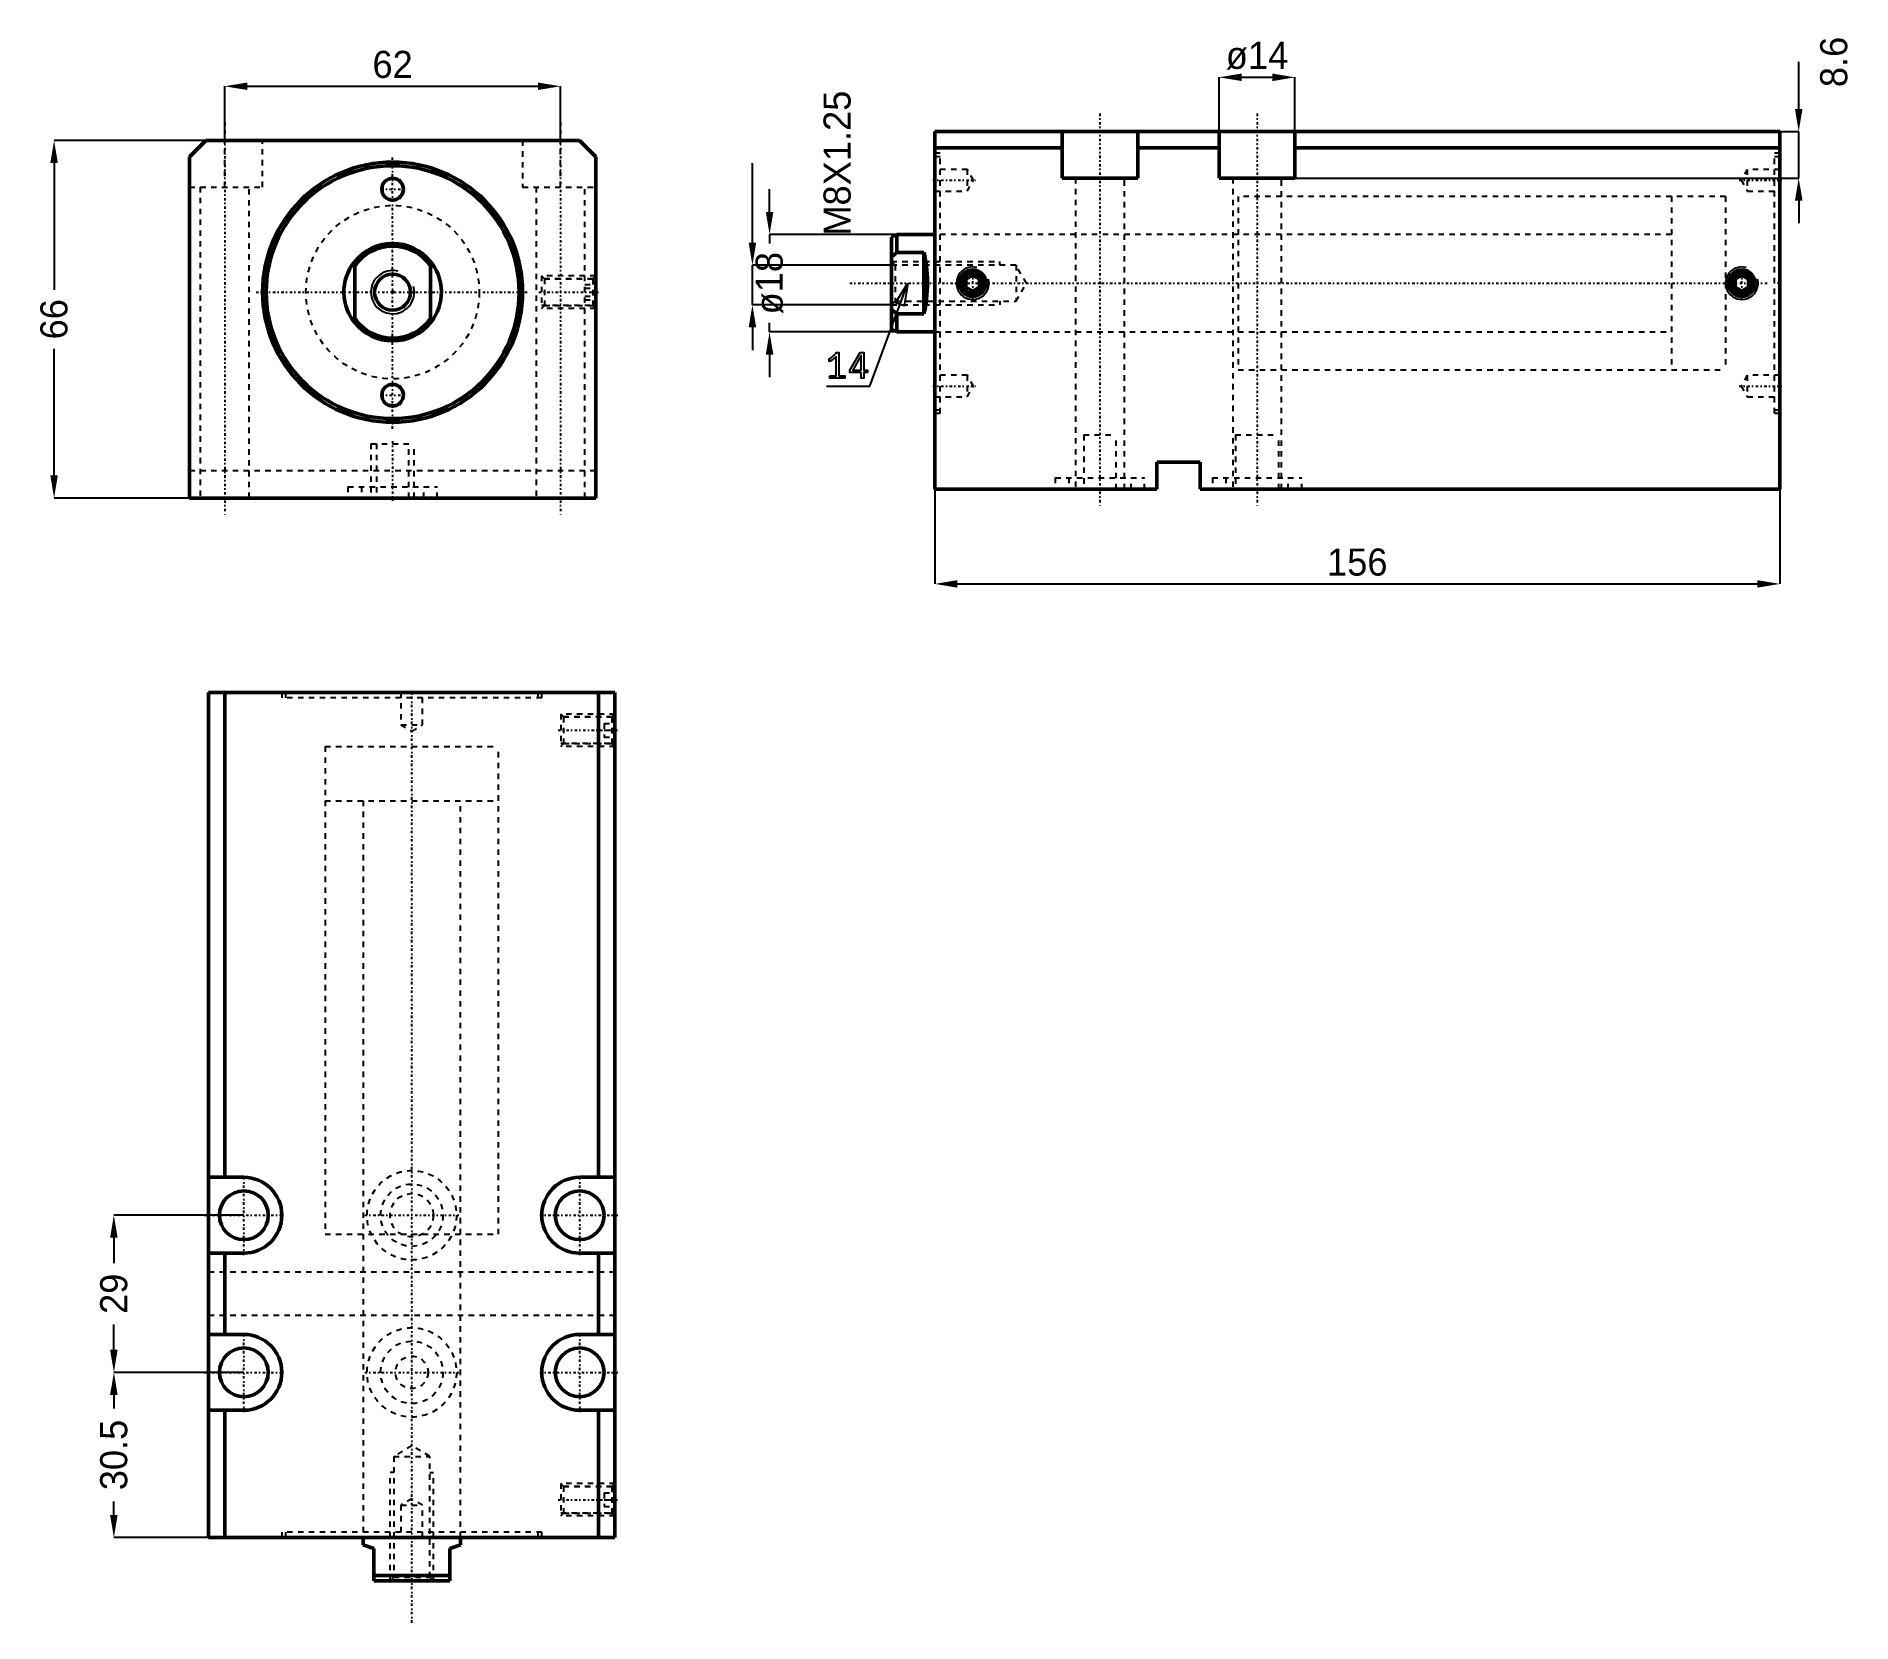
# Model space of a CAD drawing. Header units: millimetres. Extents: x -66 to 269, y -246 to 47.
import ezdxf

# ---------------------------------------------------------------- set-up
doc = ezdxf.new("R2010")
doc.units = ezdxf.units.MM
doc.linetypes.add('Center', pattern=[1.5, 0.45, -0.5, 0.05, -0.5])
doc.linetypes.add('Dashed', pattern=[2, 1, -1])
for name, color, linetype, lineweight in [('2d ConnectionPoints', 7, 'Continuous', 50), ('AM_0', 7, 'Continuous', 50), ('AM_5', 3, 'Continuous', 25), ('AM_7', 7, 'Center', 25), ('AM_9', 6, 'Dashed', 25)]:
    doc.layers.add(name, color=color, linetype=linetype, lineweight=lineweight)
doc.dimstyles.new('ISO-25', dxfattribs={"dimtxt": 2.5, "dimasz": 2.5, "dimexe": 1.25, "dimexo": 0.625, "dimtad": 1, "dimtxsty": 'Standard', "dimcen": 2.5, "dimadec": 0, "dimazin": 0, "dimtfac": 1, "dimtmove": 0, "dimatfit": 3, "dimfxl": 0, "dimarcsym": 0})

# ---------------------------------------------------------------- blocks, each defined once
blk = doc.blocks.new('1_JECX_MF_INLA_32_80_0_rod__0_in_JECX_MF_160_INLA_32_80_0__0')
at = {"layer": 'AM_0'}
for p, q in [((-7, -5.66), (-7, 5.66)), ((7, 5.66), (7, -5.66))]:
    blk.add_line(p, q, dxfattribs=at)
for points in [[(-7, 5.66), (-7.47, 5.03), (-7.88, 4.36), (-8.23, 3.65), (-8.51, 2.92), (-8.73, 2.17), (-8.89, 1.4), (-8.98, 0.62), (-9, -0.17), (-8.95, -0.95), (-8.83, -1.73), (-8.65, -2.49), (-8.4, -3.23), (-8.09, -3.95), (-7.71, -4.64), (-7.28, -5.3), (-7, -5.66)], [(7, -5.66), (7.47, -5.03), (7.88, -4.36), (8.23, -3.65), (8.51, -2.92), (8.73, -2.17), (8.89, -1.4), (8.98, -0.62), (9, 0.17), (8.95, 0.95), (8.83, 1.73), (8.65, 2.49), (8.4, 3.23), (8.09, 3.95), (7.71, 4.64), (7.28, 5.3), (7, 5.66)]]:
    blk.add_lwpolyline(points, dxfattribs=at)
blk.add_circle((0, 0), 3.32, dxfattribs=at)
for radius, start, end in [(9, 38.9424, 141.0576), (8.5, 34.5603, 145.4397), (8.5, 214.5603, 325.4397), (9, 218.9424, 321.0576)]:
    blk.add_arc((0, 0), radius, start, end, dxfattribs=at)
at = {"layer": 'AM_5'}
blk.add_arc((0, 0), 4, 75, 15, dxfattribs=at)
blk = doc.blocks.new('2_JECX_MF_EXLA_32_80_0_body__0_in_JECX_MF_160_INLA_32_80_0__0')
at = {"layer": 'AM_0'}
for p, q in [((-34.5, 28), (-37.5, 25)), ((34.5, 28), (-34.5, 28)), ((37.5, 25), (34.5, 28)), ((-37.5, 25), (-37.5, -38)), ((37.5, -38), (37.5, 25)), ((-37.5, -38), (37.5, -38))]:
    blk.add_line(p, q, dxfattribs=at)
for centre, radius in [((0, 0), 24), ((0, 0), 23.34), ((0, 19), 2), ((0, -19), 2)]:
    blk.add_circle(centre, radius, dxfattribs=at)
at = {"layer": 'AM_5', "linetype": 'Dashed'}
for p, q in [((37.5, 3), (27.5, 3)), ((37.5, -3), (27.5, -3))]:
    blk.add_line(p, q, dxfattribs=at)
at = {"layer": 'AM_7'}
for p, q in [((-31, 31.3), (-31, -41.3)), ((31, 31.3), (31, -41.3)), ((0, -25.2), (0, 25.2)), ((-2.1, 19), (2.1, 19)), ((-25.2, 0), (25.2, 0)), ((27, 0), (38, 0)), ((-2.1, -19), (2.1, -19)), ((0, -27.5), (0, -38.5))]:
    blk.add_line(p, q, dxfattribs=at)
at = {"layer": 'AM_9'}
for p, q in [((-31, 19.4), (-31, 28)), ((-24, 19.4), (-24, 28)), ((24, 28), (24, 19.4)), ((31, 19.4), (31, 28)), ((-37.5, 19.4), (-24, 19.4)), ((-35.5, 19.4), (-35.5, -38)), ((-26.5, -38), (-26.5, 19.4)), ((24, 19.4), (37.5, 19.4)), ((26.5, 19.4), (26.5, -38)), ((35.5, -38), (35.5, 19.4)), ((28.04, 2.46), (27.5, 3)), ((27.5, 3), (27.5, -3)), ((37, 2.4), (27.5, 2.4)), ((36.96, 2.46), (28.04, 2.46)), ((28.04, 2.46), (28.04, -2.46)), ((35.5, 1.44), (37.5, 1.44)), ((35.5, 0.72), (37.5, 0.72)), ((37.5, 3), (36.96, 2.46)), ((36.96, 2.46), (36.96, -2.46)), ((37.5, 1.9), (37, 2.4)), ((37, 2.4), (37, -2.4)), ((27.5, -2.4), (37, -2.4)), ((27.5, -3), (28.04, -2.46)), ((28.04, -2.46), (36.96, -2.46)), ((35.5, -0.72), (37.5, -0.72)), ((35.5, -1.44), (37.5, -1.44)), ((36.96, -2.46), (37.5, -3)), ((37, -2.4), (37.5, -1.9)), ((-4, -28), (4, -28)), ((-4, -28), (-4, -38)), ((-3, -28), (-3, -38)), ((3, -38), (3, -28)), ((4, -38), (4, -28)), ((37.5, -33), (-37.5, -33)), ((-8.25, -35.9), (8.25, -35.9)), ((-8.25, -35.9), (-8.25, -38)), ((-5.75, -35.9), (-5.75, -38)), ((5.75, -38), (5.75, -35.9)), ((8.25, -38), (8.25, -35.9))]:
    blk.add_line(p, q, dxfattribs=at)
blk.add_circle((0, 0), 16, dxfattribs=at)
blk = doc.blocks.new('*D3')
at = {"layer": 'AM_5', "color": 0, "lineweight": -2}
for p, q in [((-31, 28), (-31, 38)), ((-26.83, 38), (26.83, 38)), ((31, 28), (31, 38))]:
    blk.add_line(p, q, dxfattribs=at)
at = {"layer": 'AM_5', "color": 0}
for points in [[(-26.83, 38.69), (-26.83, 37.31), (-31, 38)], [(26.83, 37.31), (26.83, 38.69), (31, 38)]]:
    blk.add_solid(points, dxfattribs=at)
at = {"layer": 'Defpoints', "color": 0}
for p in [(31, 38), (-31, 28), (31, 28)]:
    blk.add_point(p, dxfattribs=at)
at = {"layer": 'AM_5', "color": 0, "insert": (0, 42), "char_height": 5, "attachment_point": 5}
blk.add_mtext('62', dxfattribs=at)
blk = doc.blocks.new('*D4')
at = {"layer": 'AM_5', "color": 0, "lineweight": -2}
for p, q in [((-34.5, 28), (-62.5, 28)), ((-62.5, 23.83), (-62.5, 0.43)), ((-62.5, -33.83), (-62.5, -10.43)), ((-37.5, -38), (-62.5, -38))]:
    blk.add_line(p, q, dxfattribs=at)
at = {"layer": 'AM_5', "color": 0}
for points in [[(-61.81, 23.83), (-63.19, 23.83), (-62.5, 28)], [(-63.19, -33.83), (-61.81, -33.83), (-62.5, -38)]]:
    blk.add_solid(points, dxfattribs=at)
at = {"layer": 'Defpoints', "color": 0}
for p in [(-34.5, 28), (-62.5, -38), (-37.5, -38)]:
    blk.add_point(p, dxfattribs=at)
at = {"layer": 'AM_5', "color": 0, "insert": (-62.5, -5), "char_height": 5, "attachment_point": 5, "rotation": 90}
blk.add_mtext('66', dxfattribs=at)
blk = doc.blocks.new('1_JECX_MF_INLA_32_80_0_rod__0_in_JECX_MF_160_INLA_32_80_0__4')
at = {"layer": 'AM_0'}
for p, q in [((-9, 0), (-9, -1.35)), ((9, -1.35), (9, 0)), ((-7, -2), (-9, -1.35)), ((-7, -8), (-7, -2)), ((9, -1.35), (7, -2)), ((7, -2), (7, -8)), ((-7, -7), (7, -7)), ((-7, -8), (7, -8))]:
    blk.add_line(p, q, dxfattribs=at)
at = {"layer": 'AM_5', "linetype": 'Dashed'}
for p, q in [((-4, -8), (-4, 12)), ((-3.32, 12), (-4, 12)), ((3.32, 12), (4, 12)), ((4, -8), (4, 12))]:
    blk.add_line(p, q, dxfattribs=at)
at = {"layer": 'AM_9'}
for p, q in [((-16, 146), (16, 146)), ((-16, 146), (-16, 136)), ((16, 136), (16, 146)), ((-16, 136), (16, 136)), ((-9, 136), (-9, 0)), ((9, 0), (9, 136)), ((0, 16.92), (-3.32, 15)), ((3.32, 15), (0, 16.92)), ((-3.32, 15), (3.32, 15)), ((-3.32, 15), (-3.32, -7.32)), ((3.32, -7.32), (3.32, 15)), ((-3.32, -7.32), (-4, -8)), ((-3.32, -7.32), (3.32, -7.32)), ((4, -8), (3.32, -7.32))]:
    blk.add_line(p, q, dxfattribs=at)
blk = doc.blocks.new('2_JECX_MF_EXLA_32_80_0_body__0_in_JECX_MF_160_INLA_32_80_0__4')
at = {"layer": 'AM_0'}
for p, q in [((37.5, 156), (-37.5, 156)), ((-37.5, 156), (-37.5, 0)), ((-34.5, 156), (-34.5, 66.5)), ((34.5, 156), (34.5, 66.5)), ((37.5, 156), (37.5, 0)), ((-31, 66.5), (-37.5, 66.5)), ((37.5, 66.5), (31, 66.5)), ((-37.5, 52.5), (-31, 52.5)), ((-34.5, 52.5), (-34.5, 37.5)), ((31, 52.5), (37.5, 52.5)), ((34.5, 52.5), (34.5, 37.5)), ((-31, 37.5), (-37.5, 37.5)), ((37.5, 37.5), (31, 37.5)), ((-37.5, 23.5), (-31, 23.5)), ((-34.5, 23.5), (-34.5, 0)), ((31, 23.5), (37.5, 23.5)), ((34.5, 23.5), (34.5, 0)), ((37.5, 0), (-37.5, 0))]:
    blk.add_line(p, q, dxfattribs=at)
for centre in [(-31, 59.5), (31, 59.5), (-31, 30.5), (31, 30.5)]:
    blk.add_circle(centre, 4.5, dxfattribs=at)
for centre, start, end in [((-31, 59.5), 270, 90), ((31, 59.5), 90, 270), ((-31, 30.5), 270, 90), ((31, 30.5), 90, 270)]:
    blk.add_arc(centre, 7, start, end, dxfattribs=at)
at = {"layer": 'AM_5', "linetype": 'Dashed'}
for p, q in [((37.5, 152), (27.5, 152)), ((37.5, 146), (27.5, 146)), ((37.5, 10), (27.5, 10)), ((37.5, 4), (27.5, 4))]:
    blk.add_line(p, q, dxfattribs=at)
at = {"layer": 'AM_7'}
for p, q in [((0, -15.7), (0, 156.3577)), ((27, 149), (38, 149)), ((-31, 52.15), (-31, 66.85)), ((31, 52.15), (31, 66.85)), ((-38.35, 59.5), (-23.65, 59.5)), ((-8.6625, 59.5), (8.6625, 59.5)), ((23.65, 59.5), (38.35, 59.5)), ((-31, 23.15), (-31, 37.85)), ((31, 23.15), (31, 37.85)), ((-38.35, 30.5), (-23.65, 30.5)), ((-8.6625, 30.5), (8.6625, 30.5)), ((23.65, 30.5), (38.35, 30.5)), ((27, 7), (38, 7))]:
    blk.add_line(p, q, dxfattribs=at)
at = {"layer": 'AM_9'}
for p, q in [((-24, 156), (-24, 155)), ((24, 155), (-24, 155)), ((-23.34, 156), (-23.34, 155)), ((-2, 156), (-2, 150)), ((2, 150), (2, 156)), ((23.34, 155), (23.34, 156)), ((24, 155), (24, 156)), ((27.5, 152), (27.5, 146)), ((28.0415, 151.4585), (27.5, 152)), ((37, 151.4), (27.5, 151.4)), ((36.9585, 151.4585), (28.0415, 151.4585)), ((28.0415, 151.4585), (28.0415, 146.5415)), ((37.5, 152), (36.9585, 151.4585)), ((36.9585, 151.4585), (36.9585, 146.5415)), ((37.5, 150.9), (37, 151.4)), ((37, 151.4), (37, 146.6)), ((-2, 150), (0, 148.8453)), ((-2, 150), (2, 150)), ((0, 148.8453), (2, 150)), ((35.5, 150.25), (37.5, 150.25)), ((35.5, 150.25), (35.5, 147.75)), ((35.5, 149), (37.5, 149)), ((35.5, 147.75), (37.5, 147.75)), ((-16, 146), (16, 146)), ((-16, 146), (-16, 56)), ((16, 56), (16, 146)), ((27.5, 146.6), (37, 146.6)), ((27.5, 146), (28.0415, 146.5415)), ((28.0415, 146.5415), (36.9585, 146.5415)), ((36.9585, 146.5415), (37.5, 146)), ((37, 146.6), (37.5, 147.1)), ((-16, 56), (16, 56)), ((-9, 56), (-9, 0)), ((9, 0), (9, 56)), ((37.5, 49), (-37.5, 49)), ((37.5, 41), (-37.5, 41)), ((0, 7.1547), (-2, 6)), ((2, 6), (0, 7.1547)), ((27.5, 10), (27.5, 4)), ((28.0415, 9.4585), (27.5, 10)), ((37, 9.4), (27.5, 9.4)), ((36.9585, 9.4585), (28.0415, 9.4585)), ((28.0415, 9.4585), (28.0415, 4.5415)), ((35.5, 8.25), (37.5, 8.25)), ((35.5, 8.25), (35.5, 5.75)), ((35.5, 7), (37.5, 7)), ((37.5, 10), (36.9585, 9.4585)), ((36.9585, 9.4585), (36.9585, 4.5415)), ((37.5, 8.9), (37, 9.4)), ((37, 9.4), (37, 4.6)), ((-2, 6), (2, 6)), ((-2, 6), (-2, 0)), ((2, 0), (2, 6)), ((27.5, 4.6), (37, 4.6)), ((27.5, 4), (28.0415, 4.5415)), ((28.0415, 4.5415), (36.9585, 4.5415)), ((35.5, 5.75), (37.5, 5.75)), ((36.9585, 4.5415), (37.5, 4)), ((37, 4.6), (37.5, 5.1)), ((24, 1), (-24, 1)), ((-24, 1), (-24, 0)), ((-23.34, 1), (-23.34, 0)), ((23.34, 0), (23.34, 1)), ((24, 0), (24, 1))]:
    blk.add_line(p, q, dxfattribs=at)
for centre, radius in [((0, 59.5), 8.25), ((0, 59.5), 5.75), ((0, 59.5), 4), ((0, 30.5), 8.25), ((0, 30.5), 5.75), ((0, 30.5), 3)]:
    blk.add_circle(centre, radius, dxfattribs=at)
blk = doc.blocks.new('*D10')
at = {"layer": 'AM_5', "color": 0, "lineweight": -2}
for p, q in [((-27.46, -170.37), (-51.46, -170.37)), ((-51.46, -174.53), (-51.46, -179.2)), ((-51.46, -195.2), (-51.46, -190.53)), ((-27.46, -199.37), (-51.46, -199.37))]:
    blk.add_line(p, q, dxfattribs=at)
at = {"layer": 'AM_5', "color": 0}
for points in [[(-52.16, -174.53), (-50.77, -174.53), (-51.46, -170.37)], [(-52.16, -195.2), (-50.77, -195.2), (-51.46, -199.37)]]:
    blk.add_solid(points, dxfattribs=at)
at = {"layer": 'Defpoints', "color": 0}
for p in [(-51.46, -170.37), (-27.46, -170.37), (-27.46, -199.37)]:
    blk.add_point(p, dxfattribs=at)
at = {"layer": 'AM_5', "color": 0, "insert": (-51.46, -184.87), "char_height": 5, "attachment_point": 5, "rotation": 90}
blk.add_mtext('29', dxfattribs=at)
blk = doc.blocks.new('*D11')
at = {"layer": 'AM_5', "color": 0, "lineweight": -2}
for p, q in [((-27.46, -199.37), (-51.46, -199.37)), ((-51.46, -203.53), (-51.46, -206.03)), ((-51.46, -225.7), (-51.46, -223.2)), ((-33.96, -229.87), (-51.46, -229.87))]:
    blk.add_line(p, q, dxfattribs=at)
at = {"layer": 'AM_5', "color": 0}
for points in [[(-52.16, -203.53), (-50.77, -203.53), (-51.46, -199.37)], [(-52.16, -225.7), (-50.77, -225.7), (-51.46, -229.87)]]:
    blk.add_solid(points, dxfattribs=at)
at = {"layer": 'Defpoints', "color": 0}
for p in [(-27.46, -199.37), (-51.46, -229.87), (-33.96, -229.87)]:
    blk.add_point(p, dxfattribs=at)
at = {"layer": 'AM_5', "color": 0, "insert": (-51.46, -214.62), "char_height": 5, "attachment_point": 5, "rotation": 90}
blk.add_mtext('30.5', dxfattribs=at)
blk = doc.blocks.new('1_JECX_MF_INLA_32_80_0_rod__0_in_JECX_MF_160_INLA_32_80_0__2')
at = {"layer": 'AM_0'}
for p, q in [((-7, 9), (-8, 8.5)), ((-8, 8.5), (-8, -8.5)), ((0, 9), (-7, 9)), ((-7, 9), (-7, 5.66)), ((-7, 5.66), (-8, 4.82)), ((-2, 5.66), (-7, 5.66)), ((-2, 5.66), (-2, -5.66)), ((-7, -5.66), (-2, -5.66)), ((-7, -5.66), (-7, -9)), ((-8, -8.5), (-7, -9)), ((-7, -9), (0, -9))]:
    blk.add_line(p, q, dxfattribs=at)
for points in [[(-2, -5.66), (-1.85, -5.03), (-1.72, -4.36), (-1.6, -3.65), (-1.51, -2.92), (-1.44, -2.17), (-1.39, -1.4), (-1.36, -0.62), (-1.35, 0.17), (-1.37, 0.95), (-1.4, 1.73), (-1.46, 2.49), (-1.55, 3.23), (-1.65, 3.95), (-1.77, 4.64), (-1.91, 5.3), (-2, 5.66)], [(-8, -4.82), (-7.99, -4.83), (-7, -5.66)]]:
    blk.add_lwpolyline(points, dxfattribs=at)
at = {"layer": 'AM_5', "linetype": 'Dashed'}
for p, q in [((-8, 4), (12, 4)), ((12, 3.32), (12, 4)), ((12, -3.32), (12, -4)), ((-8, -4), (12, -4))]:
    blk.add_line(p, q, dxfattribs=at)
at = {"layer": 'AM_7'}
blk.add_line((-15.7, 0), (153.7, 0), dxfattribs=at)
at = {"layer": 'AM_9'}
for p, q in [((146, 16), (136, 16)), ((136, 16), (136, -16)), ((146, 16), (146, -16)), ((136, 9), (0, 9)), ((-7.32, 3.32), (-8, 4)), ((15, 3.32), (-7.32, 3.32)), ((-7.32, 3.32), (-7.32, -3.32)), ((16.92, 0), (15, 3.32)), ((15, 3.32), (15, -3.32)), ((15, -3.32), (16.92, 0)), ((-8, -4), (-7.32, -3.32)), ((-7.32, -3.32), (15, -3.32)), ((0, -9), (136, -9)), ((136, -16), (146, -16))]:
    blk.add_line(p, q, dxfattribs=at)
blk = doc.blocks.new('2_JECX_MF_EXLA_32_80_0_body__0_in_JECX_MF_160_INLA_32_80_0__2')
at = {"layer": 'AM_0'}
for p, q in [((0, -38), (0, 28)), ((156, 28), (0, 28)), ((23.5, 19.4), (23.5, 28)), ((37.5, 19.4), (37.5, 28)), ((52.5, 19.4), (52.5, 28)), ((66.5, 19.4), (66.5, 28)), ((156, -38), (156, 28)), ((23.5, 25), (0, 25)), ((52.5, 25), (37.5, 25)), ((156, 25), (66.5, 25)), ((23.5, 19.4), (37.5, 19.4)), ((52.5, 19.4), (66.5, 19.4)), ((7, 1.44), (5.75, 0.72)), ((5.75, 0.72), (5.75, -0.72)), ((8.25, 0.72), (7, 1.44)), ((8.25, -0.72), (8.25, 0.72)), ((149, 1.44), (147.75, 0.72)), ((147.75, 0.72), (147.75, -0.72)), ((150.25, 0.72), (149, 1.44)), ((150.25, -0.72), (150.25, 0.72)), ((5.75, -0.72), (7, -1.44)), ((7, -1.44), (8.25, -0.72)), ((147.75, -0.72), (149, -1.44)), ((149, -1.44), (150.25, -0.72)), ((49, -33), (41, -33)), ((41, -33), (41, -38)), ((49, -38), (49, -33)), ((41, -38), (0, -38)), ((156, -38), (49, -38))]:
    blk.add_line(p, q, dxfattribs=at)
for centre, radius in [((7, 0), 2.46), ((7, 0), 2.4), ((7, 0), 1.9), ((149, 0), 2.46), ((149, 0), 2.4), ((149, 0), 1.9)]:
    blk.add_circle(centre, radius, dxfattribs=at)
at = {"layer": 'AM_5'}
for centre in [(7, 0), (149, 0)]:
    blk.add_arc(centre, 3, 75, 15, dxfattribs=at)
at = {"layer": 'AM_7'}
for p, q in [((30.5, 31.3), (30.5, -41.3)), ((59.5, 31.3), (59.5, -41.3)), ((-0.36, 19), (7.51, 19)), ((148.49, 19), (156.36, 19)), ((7, -3.15), (7, 3.15)), ((149, -3.15), (149, 3.15)), ((156.05, 0), (154.95, 0)), ((-0.36, -19), (7.51, -19)), ((148.49, -19), (156.36, -19))]:
    blk.add_line(p, q, dxfattribs=at)
at = {"layer": 'AM_9'}
for p, q in [((1, 24), (0, 24)), ((1, -24), (1, 24)), ((155, -24), (155, 24)), ((156, 24), (155, 24)), ((1, 23.34), (0, 23.34)), ((6, 21), (0, 21)), ((7.15, 19), (6, 21)), ((6, 21), (6, 17)), ((150, 21), (148.85, 19)), ((156, 21), (150, 21)), ((150, 21), (150, 17)), ((156, 23.34), (155, 23.34)), ((0, 17), (6, 17)), ((6, 17), (7.15, 19)), ((26, 19.4), (26, -38)), ((35, -38), (35, 19.4)), ((55, 19.4), (55, -38)), ((64, -38), (64, 19.4)), ((148.85, 19), (150, 17)), ((150, 17), (156, 17)), ((146, 16), (56, 16)), ((56, 16), (56, -16)), ((146, 16), (146, -16)), ((56, 9), (0, 9)), ((0, -9), (56, -9)), ((56, -16), (146, -16)), ((6, -17), (0, -17)), ((7.15, -19), (6, -17)), ((6, -17), (6, -21)), ((6, -21), (7.15, -19)), ((150, -17), (148.85, -19)), ((148.85, -19), (150, -21)), ((156, -17), (150, -17)), ((150, -17), (150, -21)), ((0, -21), (6, -21)), ((0, -23.34), (1, -23.34)), ((150, -21), (156, -21)), ((155, -23.34), (156, -23.34)), ((0, -24), (1, -24)), ((155, -24), (156, -24)), ((27.5, -28), (33.5, -28)), ((27.5, -28), (27.5, -38)), ((33.5, -38), (33.5, -28)), ((55.5, -28), (63.5, -28)), ((55.5, -28), (55.5, -38)), ((63.5, -38), (63.5, -28)), ((22.25, -35.9), (38.75, -35.9)), ((22.25, -35.9), (22.25, -38)), ((24.75, -35.9), (24.75, -38)), ((36.25, -38), (36.25, -35.9)), ((38.75, -38), (38.75, -35.9)), ((51.25, -35.9), (67.75, -35.9)), ((51.25, -35.9), (51.25, -38)), ((53.75, -35.9), (53.75, -38)), ((65.25, -38), (65.25, -35.9)), ((67.75, -38), (67.75, -35.9))]:
    blk.add_line(p, q, dxfattribs=at)
blk = doc.blocks.new('*D20')
at = {"layer": 'AM_5', "color": 0, "lineweight": -2}
for p, q in [((152.59, 29.65), (152.59, 39.65)), ((156.76, 39.65), (162.43, 39.65)), ((166.59, 29.65), (166.59, 39.65))]:
    blk.add_line(p, q, dxfattribs=at)
at = {"layer": 'AM_5', "color": 0}
for points in [[(156.76, 40.35), (156.76, 38.96), (152.59, 39.65)], [(162.43, 40.35), (162.43, 38.96), (166.59, 39.65)]]:
    blk.add_solid(points, dxfattribs=at)
at = {"layer": 'Defpoints', "color": 0}
for p in [(166.59, 39.65), (152.59, 29.65), (166.59, 29.65)]:
    blk.add_point(p, dxfattribs=at)
at = {"layer": 'AM_5', "color": 0, "insert": (159.59, 43.65), "char_height": 5, "attachment_point": 5}
blk.add_mtext('ø14', dxfattribs=at)
blk = doc.blocks.new('*D21')
at = {"layer": 'AM_5', "color": 0, "lineweight": -2}
for p, q in [((259.59, 33.82), (259.59, 42.49)), ((166.59, 29.65), (259.59, 29.65)), ((259.59, 21.05), (259.59, 29.65)), ((166.59, 21.05), (259.59, 21.05)), ((259.59, 16.89), (259.59, 12.72))]:
    blk.add_line(p, q, dxfattribs=at)
at = {"layer": 'AM_5', "color": 0}
for points in [[(258.9, 33.82), (260.29, 33.82), (259.59, 29.65)], [(258.9, 16.89), (260.29, 16.89), (259.59, 21.05)]]:
    blk.add_solid(points, dxfattribs=at)
at = {"layer": 'Defpoints', "color": 0}
for p in [(166.59, 29.65), (259.59, 29.65), (166.59, 21.05)]:
    blk.add_point(p, dxfattribs=at)
at = {"layer": 'AM_5', "color": 0, "insert": (266.09, 42.49), "char_height": 5, "attachment_point": 5, "rotation": 90}
blk.add_mtext('8.6', dxfattribs=at)
blk = doc.blocks.new('*D22')
at = {"layer": 'AM_5', "color": 0, "lineweight": -2}
for p, q in [((100.09, -36.35), (100.09, -53.85)), ((256.09, -36.35), (256.09, -53.85)), ((104.26, -53.85), (251.93, -53.85))]:
    blk.add_line(p, q, dxfattribs=at)
at = {"layer": 'AM_5', "color": 0}
for points in [[(104.26, -53.15), (104.26, -54.54), (100.09, -53.85)], [(251.93, -53.15), (251.93, -54.54), (256.09, -53.85)]]:
    blk.add_solid(points, dxfattribs=at)
at = {"layer": 'Defpoints', "color": 0}
for p in [(100.09, -36.35), (256.09, -36.35), (256.09, -53.85)]:
    blk.add_point(p, dxfattribs=at)
at = {"layer": 'AM_5', "color": 0, "insert": (178.09, -49.85), "char_height": 5, "attachment_point": 5}
blk.add_mtext('156', dxfattribs=at)
blk = doc.blocks.new('*D23')
at = {"layer": 'AM_5', "color": 0, "lineweight": -2}
for p, q in [((69.59, 14.82), (69.59, 18.99)), ((93.09, 10.65), (69.59, 10.65)), ((69.59, 10.65), (69.59, 8.99)), ((69.59, -7.35), (69.59, -5.68)), ((93.09, -7.35), (69.59, -7.35)), ((69.59, -11.51), (69.59, -15.68))]:
    blk.add_line(p, q, dxfattribs=at)
at = {"layer": 'AM_5', "color": 0}
for points in [[(68.9, 14.82), (70.29, 14.82), (69.59, 10.65)], [(68.9, -11.51), (70.29, -11.51), (69.59, -7.35)]]:
    blk.add_solid(points, dxfattribs=at)
at = {"layer": 'Defpoints', "color": 0}
for p in [(69.59, 10.65), (93.09, 10.65), (93.09, -7.35)]:
    blk.add_point(p, dxfattribs=at)
at = {"layer": 'AM_5', "color": 0, "insert": (69.59, 1.65), "char_height": 5, "attachment_point": 5, "rotation": 90}
blk.add_mtext('ø18', dxfattribs=at)
blk = doc.blocks.new('*D24')
at = {"layer": 'AM_5', "color": 0, "lineweight": -2}
for p, q in [((66.43, 9.14), (66.43, 23.81)), ((92.77, 4.98), (66.43, 4.98)), ((66.43, -2.35), (66.43, 4.98)), ((92.09, -2.35), (66.43, -2.35)), ((66.43, -6.51), (66.43, -10.68))]:
    blk.add_line(p, q, dxfattribs=at)
at = {"layer": 'AM_5', "color": 0}
for points in [[(65.73, 9.14), (67.12, 9.14), (66.43, 4.98)], [(65.73, -6.51), (67.12, -6.51), (66.43, -2.35)]]:
    blk.add_solid(points, dxfattribs=at)
at = {"layer": 'Defpoints', "color": 0}
for p in [(92.77, 4.98), (66.43, -2.35), (92.09, -2.35)]:
    blk.add_point(p, dxfattribs=at)
at = {"layer": 'AM_5', "color": 0, "insert": (82.09, 23.81), "char_height": 5, "attachment_point": 5, "rotation": 90}
blk.add_mtext('M8X1.25', dxfattribs=at)

msp = doc.modelspace()

# ---------------------------------------------------------------- linework, layer by layer
at = {"layer": '2d ConnectionPoints'}
for p in [(0, 0), (100.092, 1.652), (3.537, -229.868)]:
    msp.add_point(p, dxfattribs=at)
at = {"layer": 'AM_5'}
for p, q in [((88.092, -17.348), (95.092, 1.652)), ((80.092, -17.348), (88.092, -17.348))]:
    msp.add_line(p, q, dxfattribs=at)
for points in [[(95.092, 1.652), (94.434, -2.545), (92.87, -1.969), (95.092, 1.652)], [(80.7, -15.432), (81.896, -15.432), (81.896, -11.915), (81.896, -11.915), (81.832, -11.98), (81.723, -12.081), (81.723, -12.081), (81.6, -12.187), (81.509, -12.26), (81.509, -12.26), (81.415, -12.332), (81.274, -12.435), (81.274, -12.435), (81.131, -12.531), (81.035, -12.591), (81.035, -12.591), (80.941, -12.645), (80.811, -12.711), (80.811, -12.711), (80.694, -12.759), (80.622, -12.78), (80.622, -12.286), (80.622, -12.286), (80.711, -12.243), (80.851, -12.163), (80.851, -12.163), (80.998, -12.063), (81.101, -11.985), (81.101, -11.985), (81.205, -11.901), (81.355, -11.772), (81.355, -11.772), (81.5, -11.637), (81.594, -11.545), (81.594, -11.545), (81.682, -11.453), (81.801, -11.325), (81.801, -11.325), (81.903, -11.208), (81.961, -11.135), (82.377, -11.135), (82.377, -15.432), (83.462, -15.432), (83.462, -15.848), (80.7, -15.848), (80.7, -15.432)], [(86.517, -14.808), (84.411, -14.808), (84.411, -14.385), (86.328, -11.135), (86.972, -11.135), (86.972, -14.369), (87.674, -14.369), (87.674, -14.808), (86.972, -14.808), (86.972, -15.848), (86.517, -15.848), (86.517, -14.808)], [(86.523, -14.369), (86.523, -11.681), (84.97, -14.369), (86.523, -14.369)]]:
    msp.add_lwpolyline(points, dxfattribs=at)

# ---------------------------------------------------------------- block references
for name, p in [('2_JECX_MF_EXLA_32_80_0_body__0_in_JECX_MF_160_INLA_32_80_0__0', (0, 0)), ('2_JECX_MF_EXLA_32_80_0_body__0_in_JECX_MF_160_INLA_32_80_0__2', (100.092, 1.652)), ('1_JECX_MF_INLA_32_80_0_rod__0_in_JECX_MF_160_INLA_32_80_0__2', (100.092, 1.652)), ('1_JECX_MF_INLA_32_80_0_rod__0_in_JECX_MF_160_INLA_32_80_0__0', (0, 0)), ('2_JECX_MF_EXLA_32_80_0_body__0_in_JECX_MF_160_INLA_32_80_0__4', (3.537, -229.868)), ('1_JECX_MF_INLA_32_80_0_rod__0_in_JECX_MF_160_INLA_32_80_0__4', (3.537, -229.868))]:
    msp.add_blockref(name, p)

# ---------------------------------------------------------------- dimensions: what is measured, and where the dimension line sits
for base, p1, p2, text, picture, middle in [((166.592, 39.652), (152.592, 29.652), (166.592, 29.652), 'ø14', '*D20', (159.592, 39.652)), ((31, 38), (-31, 28), (31, 28), '62', '*D3', (0, 38)), ((256.092, -53.848), (100.092, -36.348), (256.092, -36.348), '156', '*D22', (178.092, -53.848))]:
    dim = msp.add_linear_dim(base=base, p1=p1, p2=p2, text=text, dimstyle='ISO-25', override={"dimtxt": 5, "dimasz": 4.166667, "dimexe": 0, "dimexo": 0, "dimgap": 1.5}, dxfattribs=at)
    dim.commit()
    dim.dimension.update_dxf_attribs({"geometry": picture, "text_midpoint": middle, "dimtype": 160})
for base, p1, p2, text, picture, middle in [((259.592, 29.652), (166.592, 21.052), (166.592, 29.652), '8.6', '*D21', (266.092, 42.486)), ((66.426, -2.348), (92.769, 4.976), (92.092, -2.348), 'M8X1.25', '*D24', (82.092, 23.809)), ((-62.5, -38), (-34.5, 28), (-37.5, -38), '66', '*D4', (-62.5, -5)), ((69.592, 10.652), (93.092, -7.348), (93.092, 10.652), 'ø18', '*D23', (69.592, 1.652)), ((-51.463, -170.368), (-27.463, -199.368), (-27.463, -170.368), '29', '*D10', (-51.463, -184.868)), ((-51.463, -229.868), (-27.463, -199.368), (-33.963, -229.868), '30.5', '*D11', (-51.463, -214.618))]:
    dim = msp.add_linear_dim(base=base, p1=p1, p2=p2, angle=90, text=text, dimstyle='ISO-25', override={"dimtxt": 5, "dimasz": 4.166667, "dimexe": 0, "dimexo": 0, "dimgap": 1.5}, dxfattribs=at)
    dim.commit()
    dim.dimension.update_dxf_attribs({"geometry": picture, "text_midpoint": middle, "dimtype": 160, "text_rotation": 90})

doc.saveas('drawing.dxf')
